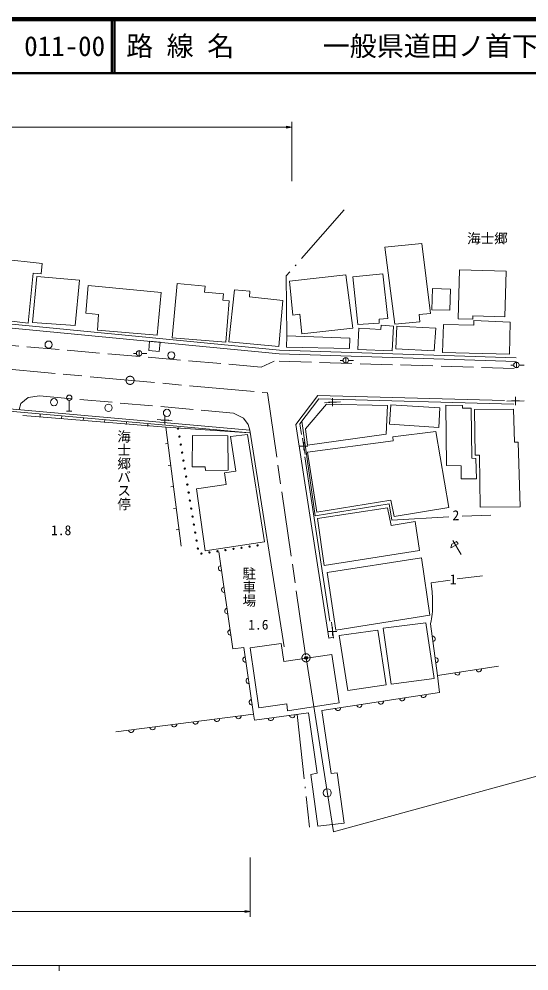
# Model space of a CAD drawing. Units: millimetres, scale not verified. Extents: x 40000 to 680000, y 20000 to 380000.
# Drawn here: x 160566 to 254898, y 204000 to 380000 of the extents above; entities that cross this region are included whole.
import ezdxf
from ezdxf.enums import TextEntityAlignment as Align

# ---------------------------------------------------------------- set-up
doc = ezdxf.new("R2010")
doc.units = ezdxf.units.MM
doc.header["$LTSCALE"] = 1000
doc.header["$PDMODE"] = 32
doc.header["$PDSIZE"] = 500
for name, pattern in [('CHAIN', [18.5, 12, -1.5, 3.5, -1.5]), ('DASHED', [7.5, 6, -1.5]), ('LONG_DASHED_DOTTED', [15.25, 12, -1.5, 0.25, -1.5])]:
    doc.linetypes.add(name, pattern=pattern)
for name, color, linetype, lineweight in [('M-BMK', 2, 'CHAIN', 13), ('M-STR-HTXT', 7, 'Continuous', 13), ('M-TTL', 2, 'Continuous', 140), ('M-TTL-BAND', 7, 'Continuous', 13), ('M-TTL-LINE', 7, 'Continuous', 50), ('M-WORK', 1, 'Continuous', 13)]:
    doc.layers.add(name, color=color, linetype=linetype, lineweight=lineweight)
for name, color, linetype in [('M-BMK-HTXT', 7, 'Continuous'), ('M-OTRS', 6, 'Continuous'), ('M-TTL-TXT', 7, 'Continuous')]:
    doc.layers.add(name, color=color, linetype=linetype)
doc.styles.add('@ＭＳ ゴシック', font='')
doc.styles.add('ＭＳ ゴシック', font='')
doc.styles.get('@ＭＳ ゴシック').set_extended_font_data('@MS Gothic')
doc.styles.get('ＭＳ ゴシック').set_extended_font_data('MS Gothic')

# ---------------------------------------------------------------- blocks, each defined once
blk = doc.blocks.new('plus')
at = {"color": 0, "linetype": 'Continuous', "lineweight": -2}
for p, q in [((-1.25, 0), (1.25, 0)), ((0, -1.25), (0, 1.25))]:
    blk.add_line(p, q, dxfattribs=at)
blk = doc.blocks.new('open_arrow')
at = {"color": 0, "linetype": 'Continuous', "lineweight": -2}
blk.add_lwpolyline([(7.5, 1.25), (0, 0), (7.5, -1.25)], dxfattribs=at)

msp = doc.modelspace()

# ---------------------------------------------------------------- linework, layer by layer
at = {"layer": 'M-BMK'}
for p, q in [((81575, 322247), (206500, 310892)), ((206500, 310892), (213657, 261905))]:
    msp.add_line(p, q, dxfattribs=at)
for centre in [(181102, 313201), (213657, 261905)]:
    msp.add_circle(centre, 750, dxfattribs=at)
at = {"layer": 'M-OTRS'}
msp.add_point((213657, 261905), dxfattribs=at)
at = {"layer": 'M-STR-HTXT'}
for p, q in [((211009, 350000), (211009, 361000)), ((82352, 360000), (211009, 360000)), ((203335, 225000), (203335, 214000)), ((84422, 215000), (203335, 215000))]:
    msp.add_line(p, q, dxfattribs=at)
at = {"layer": 'M-TTL'}
msp.add_line((680000, 380000), (40000, 380000), dxfattribs=at)
at = {"layer": 'M-TTL-BAND'}
for p, q in [((40000, 205000), (579000, 205000)), ((168000, 205000), (168000, 204000))]:
    msp.add_line(p, q, dxfattribs=at)
at = {"layer": 'M-TTL-LINE'}
for p, q in [((177750, 380000), (177750, 370000)), ((178250, 380000), (178250, 370000)), ((40000, 370000), (680000, 370000))]:
    msp.add_line(p, q, dxfattribs=at)
at = {"layer": 'M-WORK'}
for p, q in [((235083, 338500), (228247, 337804)), ((236659, 325569), (235083, 338500)), ((228247, 337804), (230071, 323564)), ((164872, 334788), (156931, 335644)), ((164680, 332873), (164872, 334788)), ((162280, 323758), (163174, 332988)), ((163174, 332988), (164680, 332873)), ((221041, 332676), (210572, 331527)), ((222305, 322833), (221041, 332676)), ((227873, 332905), (222319, 332333)), ((228774, 324648), (227873, 332905)), ((241830, 324559), (242021, 333649)), ((242021, 333649), (250652, 333381)), ((250652, 333381), (250435, 324967)), ((82352, 330969), (208727, 318806)), ((189824, 331095), (188905, 321041)), ((194975, 330616), (189824, 331095)), ((210572, 331527), (211223, 325259)), ((222319, 332333), (223251, 323499)), ((82290, 330272), (208682, 318107)), ((172895, 325618), (173374, 330731)), ((173374, 330731), (186836, 329448)), ((186836, 329448), (186147, 321577)), ((194899, 329524), (194975, 330616)), ((198365, 329199), (194899, 329524)), ((198269, 327992), (198365, 329199)), ((200395, 329927), (199380, 320332)), ((203248, 329678), (200395, 329927)), ((203172, 328643), (203248, 329678)), ((199457, 327897), (198269, 327992)), ((198825, 320275), (199457, 327897)), ((209338, 327954), (203172, 328643)), ((208649, 319451), (209338, 327954)), ((175289, 325350), (172895, 325618)), ((154837, 324703), (162280, 323758)), ((175078, 322496), (175289, 325350)), ((211223, 325259), (212538, 325412)), ((212538, 325412), (212908, 321786)), ((227174, 324495), (228774, 324648)), ((227217, 323754), (227174, 324495)), ((230071, 323564), (234680, 324011)), ((234616, 325377), (236659, 325569)), ((234680, 324011), (234616, 325377)), ((244485, 324508), (241830, 324559)), ((250435, 324967), (244485, 325120)), ((244485, 325120), (244485, 324508)), ((244695, 323420), (244709, 324266)), ((244709, 324266), (251428, 323974)), ((251428, 323974), (251283, 318033)), ((186147, 321577), (175078, 322496)), ((212908, 321786), (222305, 322833)), ((223398, 322845), (223211, 318930)), ((223251, 323499), (227217, 323754)), ((227509, 322616), (223398, 322845)), ((227543, 323407), (227509, 322616)), ((229841, 323220), (227543, 323407)), ((229586, 318649), (229841, 323220)), ((238882, 318373), (239061, 323539)), ((239061, 323539), (244695, 323420)), ((188905, 321041), (198825, 320275)), ((199380, 320332), (208649, 319451)), ((182777, 317691), (182777, 318691)), ((208727, 318806), (252541, 317387)), ((223211, 318930), (229586, 318649)), ((182278, 318166), (181744, 318168)), ((183276, 318153), (184186, 318141)), ((208682, 318107), (252518, 316687)), ((220516, 316868), (219982, 316870)), ((221016, 316393), (221016, 317393)), ((221514, 316854), (222424, 316842)), ((251283, 318033), (238882, 318373)), ((252081, 316014), (251547, 316016)), ((252580, 315539), (252580, 316539)), ((253079, 316000), (253989, 315988)), ((84599, 314573), (203254, 303989)), ((211801, 305062), (215835, 310399)), ((212496, 305151), (216005, 309794)), ((215835, 310399), (250343, 309484)), ((216005, 309794), (252086, 308780)), ((137287, 309436), (187729, 304889)), ((169860, 307483), (169860, 309483)), ((217416, 308785), (213532, 304221)), ((217070, 309067), (220030, 309255)), ((228753, 308517), (217416, 308785)), ((228498, 303232), (228753, 308517)), ((239544, 308583), (239667, 297447)), ((242590, 308554), (239544, 308583)), ((242590, 308082), (242590, 308554)), ((244199, 308043), (242590, 308082)), ((244301, 298813), (244199, 308043)), ((250804, 309374), (253983, 309395)), ((187740, 304564), (161266, 306683)), ((164500, 306983), (164455, 306485)), ((168484, 306624), (168439, 306126)), ((169360, 307483), (170360, 307483)), ((172468, 306265), (172423, 305767)), ((218709, 229697), (501253, 307086)), ((252044, 307882), (244815, 307827)), ((244815, 307827), (244930, 299363)), ((252244, 301754), (252044, 307882)), ((176452, 305906), (176407, 305408)), ((180436, 305547), (180391, 305049)), ((184419, 305188), (184374, 304690)), ((186136, 305934), (188904, 305700)), ((187729, 304889), (203194, 303493)), ((187740, 304564), (190536, 282551)), ((187740, 304564), (203194, 303493)), ((217868, 265523), (211801, 305062)), ((212496, 305151), (212821, 303202)), ((215369, 288177), (212868, 305644)), ((192591, 297214), (192632, 303014)), ((192632, 303014), (199211, 302929)), ((199211, 302929), (199264, 296595)), ((202852, 303183), (199711, 302826)), ((199711, 302826), (200681, 296404)), ((206005, 283369), (202852, 303183)), ((203254, 303989), (209606, 263898)), ((213532, 304221), (213932, 301234)), ((213932, 301234), (228498, 303232)), ((237692, 303768), (229713, 302760)), ((229713, 302760), (229776, 302045)), ((240092, 289673), (237692, 303768)), ((188130, 301494), (187634, 301431)), ((213477, 299514), (213025, 302523)), ((229776, 302045), (213907, 299946)), ((252902, 301760), (252244, 301754)), ((253267, 289839), (252902, 301760)), ((213907, 299946), (215631, 288828)), ((244930, 299363), (245760, 299363)), ((245760, 299363), (245849, 289762)), ((188634, 297526), (188138, 297463)), ((218088, 268703), (213428, 299075)), ((239667, 297447), (242360, 297421)), ((245092, 298775), (244301, 298813)), ((245169, 294983), (245092, 298775)), ((195019, 297197), (192591, 297214)), ((195031, 296555), (195019, 297197)), ((199264, 296595), (195031, 296555)), ((200681, 296404), (198562, 296110)), ((198562, 296110), (198868, 293965)), ((242360, 297421), (242360, 294996)), ((198868, 293965), (193417, 293123)), ((242360, 294996), (245169, 294983)), ((189138, 293558), (188642, 293495)), ((193417, 293123), (195013, 281696)), ((215631, 288828), (229330, 291040)), ((229330, 291040), (229942, 288014)), ((189642, 289590), (189146, 289527)), ((229029, 290348), (215369, 288177)), ((228750, 289639), (215775, 287651)), ((229382, 286347), (228750, 289639)), ((229553, 287348), (229029, 290348)), ((229942, 288014), (240092, 289673)), ((245849, 289762), (253267, 289839)), ((215775, 287651), (217030, 278993)), ((233844, 287075), (229382, 286347)), ((240098, 287960), (229553, 287348)), ((234629, 281732), (233844, 287075)), ((242549, 288063), (247848, 288254)), ((190146, 285621), (189650, 285558)), ((195013, 281696), (206005, 283369)), ((242338, 280997), (240838, 283595)), ((242338, 280997), (240838, 283595)), ((241088, 283162), (241521, 283412)), ((241088, 283162), (241521, 283412)), ((241521, 283412), (241771, 282979)), ((241521, 283412), (241771, 282979)), ((217030, 278993), (234629, 281732)), ((240655, 282912), (240472, 282229)), ((240655, 282912), (240472, 282229)), ((241338, 282729), (240472, 282229)), ((241338, 282729), (240472, 282229)), ((240655, 282912), (241088, 283162)), ((240655, 282912), (241088, 283162)), ((241771, 282979), (241338, 282729)), ((241771, 282979), (241338, 282729)), ((197508, 281475), (200127, 263567)), ((241644, 276496), (246278, 277071)), ((240323, 276266), (236780, 275749)), ((218394, 268519), (218722, 265533)), ((237980, 258642), (236674, 268201)), ((209034, 264541), (203327, 263736)), ((209551, 261228), (209034, 264541)), ((217868, 265523), (218713, 265710)), ((200127, 263567), (202152, 263782)), ((202152, 263782), (203962, 251502)), ((203327, 263736), (204936, 252648)), ((218456, 262530), (209551, 261228)), ((219758, 253567), (218456, 262530)), ((213657, 261905), (218709, 229697)), ((237980, 258642), (249278, 260378)), ((238363, 255501), (237980, 258642)), ((216589, 252176), (238363, 255501)), ((210260, 252112), (219758, 253567)), ((204141, 250356), (214137, 251735)), ((204936, 252648), (210126, 253376)), ((210126, 253376), (210260, 252112)), ((215724, 240545), (214137, 251735)), ((216589, 252176), (218309, 240522)), ((178497, 248228), (203962, 251502)), ((203962, 251502), (204141, 250356)), ((214572, 240346), (215724, 240545)), ((215854, 230757), (214572, 240346)), ((218309, 240522), (219401, 240656)), ((219401, 240656), (220741, 231349)), ((220741, 231349), (215854, 230757))]:
    msp.add_line(p, q, dxfattribs=at)
at = {"layer": 'M-WORK', "linetype": 'DASHED'}
for p, q in [((205356, 315643), (149979, 320447)), ((207743, 316775), (205356, 315643)), ((252137, 315391), (207743, 316775)), ((160875, 308904), (162251, 310030)), ((162251, 310030), (164362, 310327)), ((164362, 310327), (200216, 307145)), ((160615, 307793), (160875, 308904)), ((200216, 307145), (202069, 306230)), ((202069, 306230), (202937, 305034)), ((202937, 305034), (203254, 303989))]:
    msp.add_line(p, q, dxfattribs=at)
at = {"layer": 'M-WORK', "linetype": 'LONG_DASHED_DOTTED'}
msp.add_line((212028, 251444), (214288, 230593), dxfattribs=at)
msp.add_lwpolyline([(220737, 344711), (210007, 332538), (210088, 321438)], dxfattribs=at)
at = {"layer": 'M-WORK'}
for points in [[(163887, 332372), (171736, 331734), (170939, 323312), (163052, 323898)], [(237042, 330176), (236927, 326250), (240281, 326152), (240396, 330078)], [(230479, 323234), (237679, 322834), (237372, 318636), (230245, 319032)], [(184728, 320413), (186644, 320228), (186480, 318519), (184563, 318704)], [(210088, 321438), (221770, 321017), (221699, 319062), (210014, 319325)], [(229371, 308675), (238395, 308134), (238219, 304497), (229078, 305125)], [(219175, 267024), (236564, 269762), (235004, 280374), (217586, 277642)], [(229429, 257011), (227954, 267352), (235821, 268386), (237354, 258045)], [(219771, 266047), (221374, 255882), (228479, 256874), (226930, 267019)]]:
    msp.add_lwpolyline(points, close=True, dxfattribs=at)
for centre, radius in [((166038, 319806), 664), ((182777, 318191), 500), ((188742, 317812), 664), ((221016, 316893), 500), ((252580, 316039), 500), ((167030, 309154), 664), ((169860, 309983), 500), ((177115, 308122), 664), ((187928, 307184), 664), ((189990, 304286), 125), ((190234, 302807), 125), ((190479, 301327), 125), ((190723, 299847), 125), ((190968, 298367), 125), ((191212, 296887), 125), ((191457, 295407), 125), ((191701, 293927), 125), ((191946, 292447), 125), ((192190, 290967), 125), ((192435, 289487), 125), ((192679, 288007), 125), ((192924, 286527), 125), ((193168, 285047), 125), ((193413, 283567), 125), ((193657, 282087), 125), ((197270, 281592), 125), ((198754, 281810), 125), ((200238, 282028), 125), ((201722, 282246), 125), ((203206, 282464), 125), ((204690, 282683), 125), ((194302, 281156), 125), ((195786, 281374), 125), ((217575, 236929), 750)]:
    msp.add_circle(centre, radius, dxfattribs=at)
for centre, start, end in [((197949, 278458), 98.31988, 278.31988), ((198528, 274500), 98.31988, 278.31988), ((199107, 270542), 98.31988, 278.31988), ((199686, 266584), 98.31988, 278.31988), ((237056, 265403), 277.77626, 97.77626), ((202474, 261600), 98.38325, 278.38325), ((237598, 261440), 277.77626, 97.77626), ((241652, 259207), 188.73643, 8.73643), ((245606, 259814), 188.73643, 8.73643), ((203057, 257642), 98.38325, 278.38325), ((203640, 253685), 98.38325, 278.38325), ((227476, 253839), 188.6843, 8.6843), ((231430, 254443), 188.6843, 8.6843), ((235384, 255046), 188.6843, 8.6843), ((219567, 252631), 188.6843, 8.6843), ((223522, 253235), 188.6843, 8.6843), ((193213, 250120), 187.32777, 7.32777), ((197180, 250630), 187.32777, 7.32777), ((201147, 251140), 187.32777, 7.32777), ((207158, 250773), 187.85331, 7.85331), ((211120, 251319), 187.85331, 7.85331), ((181311, 248589), 187.32777, 7.32777), ((185278, 249100), 187.32777, 7.32777), ((189245, 249610), 187.32777, 7.32777)]:
    msp.add_arc(centre, 500, start, end, dxfattribs=at)
msp.add_open_spline([(236780, 275749), (236989, 273958), (237092, 273420), (237077, 271919), (237069, 271156), (237079, 270725), (236990, 269966), (236910, 269270), (236857, 269020), (236674, 268201)], degree=3, knots=[0, 0, 0, 0, 1, 1, 1, 2, 2, 2, 3, 3, 3, 3], dxfattribs=at)

# ---------------------------------------------------------------- block references
at = {"layer": 'M-STR-HTXT', "xscale": 133, "yscale": 133, "rotation": 180}
for p in [(211009, 360000), (203335, 215000)]:
    msp.add_blockref('open_arrow', p, dxfattribs=at)
at = {"layer": 'M-WORK', "xscale": 600, "yscale": 600}
for p in [(218550, 309161), (252394, 309385), (187520, 305817), (213251, 301019), (218584, 266788)]:
    msp.add_blockref('plus', p, dxfattribs=at)

# ---------------------------------------------------------------- texts
at = {"layer": 'M-BMK-HTXT', "style": 'ＭＳ ゴシック'}
msp.add_text('海士郷', height=1833, dxfattribs=at).set_placement((243467, 337963), align=Align.BOTTOM_LEFT)
at = {"layer": 'M-TTL-TXT', "style": 'ＭＳ ゴシック'}
for s, p in [('011-00', (161521, 375000)), ('路 線 名', (180380, 375000)), ('一般県道田ノ首下関線', (216734, 375000))]:
    msp.add_text(s, height=3666, dxfattribs=at).set_placement(p, align=Align.MIDDLE_LEFT)
at = {"layer": 'M-WORK', "style": '@ＭＳ ゴシック'}
for s, p in [('海士郷バス停', (178505, 304088)), ('駐車場', (201670, 278742))]:
    msp.add_text(s, height=1833, rotation=270, dxfattribs=at).set_placement(p, align=Align.BOTTOM_LEFT)
at = {"layer": 'M-WORK', "style": 'ＭＳ ゴシック'}
for s, p in [('2', (240756, 286794)), ('1.8', (166489, 284020)), ('1', (240248, 274945)), ('1.6', (202971, 266555))]:
    msp.add_text(s, height=1833, dxfattribs=at).set_placement(p, align=Align.BOTTOM_LEFT)

doc.saveas('drawing.dxf')
